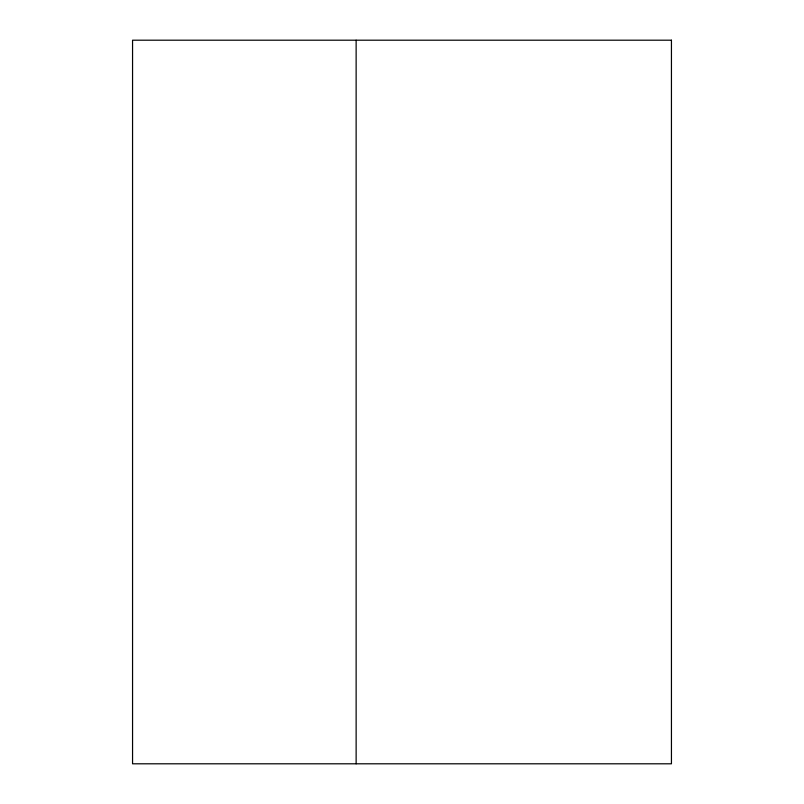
<?xml version="1.0" encoding="UTF-8"?>
<svg xmlns="http://www.w3.org/2000/svg" width="804" height="804" viewBox="0 0 804 804"><rect width="100%" height="100%" fill="white"/><g stroke="black" fill="none" stroke-linecap="round" stroke-linejoin="round"><path stroke-width="1.21" d="M356.132 40.2L356.132 763.8M671.44 40.2L132.559 40.2L132.559 763.8L671.44 763.8L671.44 40.2"/></g></svg>
